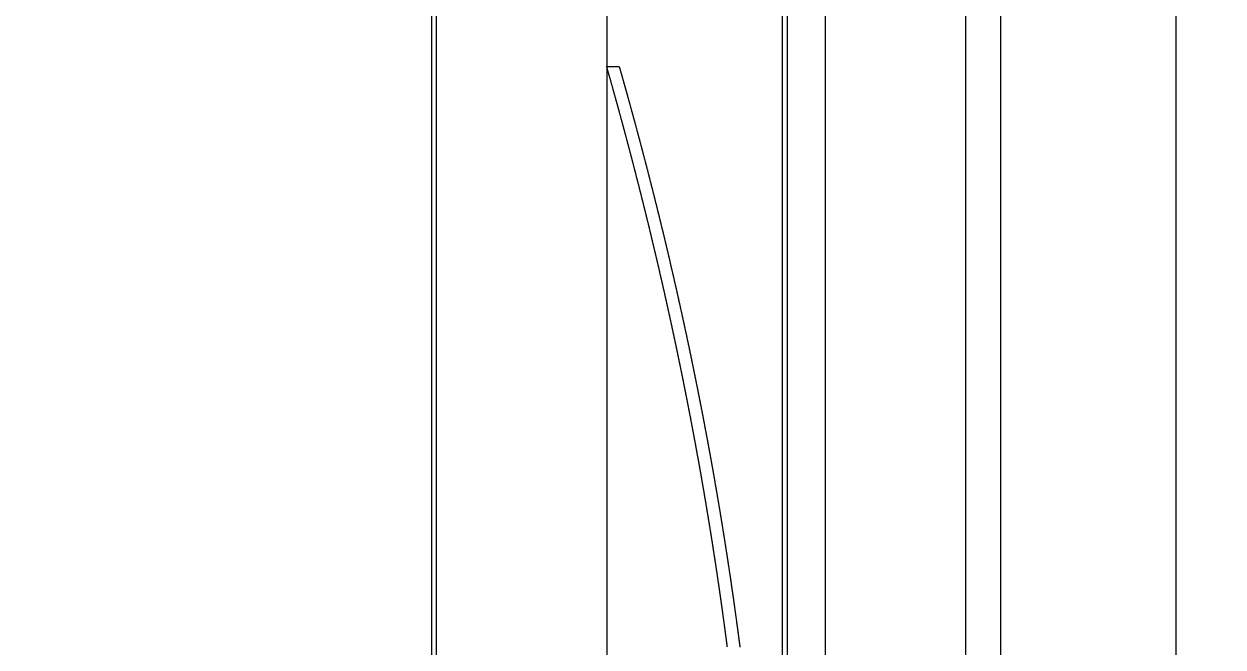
# Model space of a CAD drawing. Extents: x -3500 to 3500, y -1450 to 1450.
# Drawn here: x 234.02 to 244.28, y 218.04 to 223.36 of the extents above; entities that cross this region are included whole.
import ezdxf

# ---------------------------------------------------------------- set-up
doc = ezdxf.new("R2010")
doc.units = 0

msp = doc.modelspace()

# ---------------------------------------------------------------- linework, layer by layer
at = {"layer": 'EOS6MetalLayer'}
for points in [[(240.55, -235.028), (237.55, -235.028), (237.55, -1.5), (93.436, -1.5), (93.436, -235.028), (90.436, -235.028), (90.436, 1.5), (237.55, 1.5), (237.55, 235.028), (240.55, 235.028)], [(242.079, 235.028), (245.079, 235.028), (245.079, 1.5), (389.193, 1.5), (389.193, 235.028), (392.193, 235.028), (392.193, -1.5), (245.079, -1.5), (245.079, -235.028), (242.079, -235.028)]]:
    msp.add_lwpolyline(points, close=True, dxfattribs=at)
at = {"layer": 'HBSiProtectLayer'}
msp.add_lwpolyline([(239.007, -280), (242.379, -280), (242.379, 280), (239.007, 280)], close=True, dxfattribs=at)
at = {"layer": 'NegLayer'}
msp.add_lwpolyline([(237.507, -225), (243.879, -225), (243.879, 225), (237.507, 225)], close=True, dxfattribs=at)
at = {"layer": 'SiLayer'}
msp.add_lwpolyline([(240.507, -225), (240.879, -225), (240.879, 225), (240.507, 225)], close=True, dxfattribs=at)
msp.add_lwpolyline([(240.0388, 218.036), (240.0383, 218.04), (240.0378, 218.044), (240.0373, 218.048), (240.0368, 218.052), (240.0362, 218.056), (240.0357, 218.06), (240.0352, 218.064), (240.0347, 218.068), (240.0342, 218.072), (240.0336, 218.076), (240.0331, 218.08), (240.0326, 218.084), (240.0321, 218.088), (240.0316, 218.092), (240.031, 218.096), (240.0305, 218.1), (240.03, 218.104), (240.0294, 218.108), (240.0289, 218.112), (240.0284, 218.116), (240.0279, 218.12), (240.0273, 218.124), (240.0268, 218.128), (240.0263, 218.132), (240.0258, 218.136), (240.0252, 218.14), (240.0247, 218.144), (240.0242, 218.148), (240.0236, 218.152), (240.0231, 218.156), (240.0226, 218.16), (240.022, 218.164), (240.0215, 218.168), (240.021, 218.172), (240.0204, 218.176), (240.0199, 218.18), (240.0194, 218.184), (240.0188, 218.188), (240.0183, 218.192), (240.0177, 218.196), (240.0172, 218.2), (240.0167, 218.204), (240.0161, 218.208), (240.0156, 218.212), (240.0151, 218.216), (240.0145, 218.22), (240.014, 218.224), (240.0134, 218.228), (240.0129, 218.232), (240.0123, 218.236), (240.0118, 218.24), (240.0113, 218.244), (240.0107, 218.248), (240.0102, 218.252), (240.0096, 218.256), (240.0091, 218.26), (240.0085, 218.264), (240.008, 218.268), (240.0074, 218.272), (240.0069, 218.276), (240.0063, 218.28), (240.0058, 218.284), (240.0052, 218.288), (240.0047, 218.292), (240.0042, 218.296), (240.0036, 218.3), (240.003, 218.304), (240.0025, 218.308), (240.0019, 218.312), (240.0014, 218.316), (240.0008, 218.32), (240.0003, 218.324), (239.9997, 218.328), (239.9992, 218.332), (239.9986, 218.336), (239.9981, 218.34), (239.9975, 218.344), (239.997, 218.348), (239.9964, 218.352), (239.9958, 218.356), (239.9953, 218.36), (239.9947, 218.364), (239.9942, 218.368), (239.9936, 218.372), (239.993, 218.376), (239.9925, 218.38), (239.9919, 218.384), (239.9914, 218.388), (239.9908, 218.392), (239.9902, 218.396), (239.9897, 218.4), (239.9891, 218.404), (239.9885, 218.408), (239.988, 218.412), (239.9874, 218.416), (239.9868, 218.42), (239.9863, 218.424), (239.9857, 218.428), (239.9851, 218.432), (239.9846, 218.436), (239.984, 218.44), (239.9834, 218.444), (239.9829, 218.448), (239.9823, 218.452), (239.9817, 218.456), (239.9812, 218.46), (239.9806, 218.464), (239.98, 218.468), (239.9794, 218.472), (239.9789, 218.476), (239.9783, 218.48), (239.9777, 218.484), (239.9771, 218.488), (239.9766, 218.492), (239.976, 218.496), (239.9754, 218.5), (239.9748, 218.504), (239.9743, 218.508), (239.9737, 218.512), (239.9731, 218.516), (239.9725, 218.52), (239.972, 218.524), (239.9714, 218.528), (239.9708, 218.532), (239.9702, 218.536), (239.9696, 218.54), (239.9691, 218.544), (239.9685, 218.548), (239.9679, 218.552), (239.9673, 218.556), (239.9667, 218.56), (239.9661, 218.564), (239.9656, 218.568), (239.965, 218.572), (239.9644, 218.576), (239.9638, 218.58), (239.9632, 218.584), (239.9626, 218.588), (239.962, 218.592), (239.9614, 218.596), (239.9609, 218.6), (239.9603, 218.604), (239.9597, 218.608), (239.9591, 218.612), (239.9585, 218.616), (239.9579, 218.62), (239.9573, 218.624), (239.9567, 218.628), (239.9561, 218.632), (239.9555, 218.636), (239.9549, 218.64), (239.9543, 218.644), (239.9538, 218.648), (239.9532, 218.652), (239.9526, 218.656), (239.952, 218.66), (239.9514, 218.664), (239.9508, 218.668), (239.9502, 218.672), (239.9496, 218.676), (239.949, 218.68), (239.9484, 218.684), (239.9478, 218.688), (239.9472, 218.692), (239.9466, 218.696), (239.946, 218.7), (239.9454, 218.704), (239.9448, 218.708), (239.9442, 218.712), (239.9436, 218.716), (239.943, 218.72), (239.9424, 218.724), (239.9417, 218.728), (239.9411, 218.732), (239.9405, 218.736), (239.9399, 218.74), (239.9393, 218.744), (239.9387, 218.748), (239.9381, 218.752), (239.9375, 218.756), (239.9369, 218.76), (239.9363, 218.764), (239.9357, 218.768), (239.9351, 218.772), (239.9344, 218.776), (239.9338, 218.78), (239.9332, 218.784), (239.9326, 218.788), (239.932, 218.792), (239.9314, 218.796), (239.9308, 218.8), (239.9302, 218.804), (239.9295, 218.808), (239.9289, 218.812), (239.9283, 218.816), (239.9277, 218.82), (239.9271, 218.824), (239.9265, 218.828), (239.9258, 218.832), (239.9252, 218.836), (239.9246, 218.84), (239.924, 218.844), (239.9234, 218.848), (239.9227, 218.852), (239.9221, 218.856), (239.9215, 218.86), (239.9209, 218.864), (239.9203, 218.868), (239.9196, 218.872), (239.919, 218.876), (239.9184, 218.88), (239.9178, 218.884), (239.9171, 218.888), (239.9165, 218.892), (239.9159, 218.896), (239.9152, 218.9), (239.9146, 218.904), (239.914, 218.908), (239.9134, 218.912), (239.9127, 218.916), (239.9121, 218.92), (239.9115, 218.924), (239.9108, 218.928), (239.9102, 218.932), (239.9096, 218.936), (239.909, 218.94), (239.9083, 218.944), (239.9077, 218.948), (239.9071, 218.952), (239.9064, 218.956), (239.9058, 218.96), (239.9051, 218.964), (239.9045, 218.968), (239.9039, 218.972), (239.9032, 218.976), (239.9026, 218.98), (239.902, 218.984), (239.9013, 218.988), (239.9007, 218.992), (239.9, 218.996), (239.8994, 219), (239.8988, 219.004), (239.8981, 219.008), (239.8975, 219.012), (239.8968, 219.016), (239.8962, 219.02), (239.8956, 219.024), (239.8949, 219.028), (239.8943, 219.032), (239.8936, 219.036), (239.893, 219.04), (239.8923, 219.044), (239.8917, 219.048), (239.891, 219.052), (239.8904, 219.056), (239.8898, 219.06), (239.8891, 219.064), (239.8885, 219.068), (239.8878, 219.072), (239.8872, 219.076), (239.8865, 219.08), (239.8859, 219.084), (239.8852, 219.088), (239.8846, 219.092), (239.8839, 219.096), (239.8833, 219.1), (239.8826, 219.104), (239.8819, 219.108), (239.8813, 219.112), (239.8806, 219.116), (239.88, 219.12), (239.8793, 219.124), (239.8787, 219.128), (239.878, 219.132), (239.8774, 219.136), (239.8767, 219.14), (239.876, 219.144), (239.8754, 219.148), (239.8747, 219.152), (239.8741, 219.156), (239.8734, 219.16), (239.8727, 219.164), (239.8721, 219.168), (239.8714, 219.172), (239.8708, 219.176), (239.8701, 219.18), (239.8694, 219.184), (239.8688, 219.188), (239.8681, 219.192), (239.8674, 219.196), (239.8668, 219.2), (239.8661, 219.204), (239.8654, 219.208), (239.8648, 219.212), (239.8641, 219.216), (239.8634, 219.22), (239.8628, 219.224), (239.8621, 219.228), (239.8614, 219.232), (239.8608, 219.236), (239.8601, 219.24), (239.8594, 219.244), (239.8588, 219.248), (239.8581, 219.252), (239.8574, 219.256), (239.8567, 219.26), (239.8561, 219.264), (239.8554, 219.268), (239.8547, 219.272), (239.854, 219.276), (239.8534, 219.28), (239.8527, 219.284), (239.852, 219.288), (239.8513, 219.292), (239.8507, 219.296), (239.85, 219.3), (239.8493, 219.304), (239.8486, 219.308), (239.848, 219.312), (239.8473, 219.316), (239.8466, 219.32), (239.8459, 219.324), (239.8452, 219.328), (239.8445, 219.332), (239.8439, 219.336), (239.8432, 219.34), (239.8425, 219.344), (239.8418, 219.348), (239.8411, 219.352), (239.8404, 219.356), (239.8398, 219.36), (239.8391, 219.364), (239.8384, 219.368), (239.8377, 219.372), (239.837, 219.376), (239.8363, 219.38), (239.8356, 219.384), (239.8349, 219.388), (239.8343, 219.392), (239.8336, 219.396), (239.8329, 219.4), (239.8322, 219.404), (239.8315, 219.408), (239.8308, 219.412), (239.8301, 219.416), (239.8294, 219.42), (239.8287, 219.424), (239.828, 219.428), (239.8273, 219.432), (239.8266, 219.436), (239.8259, 219.44), (239.8252, 219.444), (239.8246, 219.448), (239.8239, 219.452), (239.8232, 219.456), (239.8225, 219.46), (239.8218, 219.464), (239.8211, 219.468), (239.8204, 219.472), (239.8197, 219.476), (239.819, 219.48), (239.8183, 219.484), (239.8176, 219.488), (239.8169, 219.492), (239.8162, 219.496), (239.8154, 219.5), (239.8147, 219.504), (239.814, 219.508), (239.8133, 219.512), (239.8126, 219.516), (239.8119, 219.52), (239.8112, 219.524), (239.8105, 219.528), (239.8098, 219.532), (239.8091, 219.536), (239.8084, 219.54), (239.8077, 219.544), (239.807, 219.548), (239.8063, 219.552), (239.8056, 219.556), (239.8048, 219.56), (239.8041, 219.564), (239.8034, 219.568), (239.8027, 219.572), (239.802, 219.576), (239.8013, 219.58), (239.8006, 219.584), (239.7999, 219.588), (239.7991, 219.592), (239.7984, 219.596), (239.7977, 219.6), (239.797, 219.604), (239.7963, 219.608), (239.7956, 219.612), (239.7948, 219.616), (239.7941, 219.62), (239.7934, 219.624), (239.7927, 219.628), (239.792, 219.632), (239.7912, 219.636), (239.7905, 219.64), (239.7898, 219.644), (239.7891, 219.648), (239.7884, 219.652), (239.7876, 219.656), (239.7869, 219.66), (239.7862, 219.664), (239.7855, 219.668), (239.7847, 219.672), (239.784, 219.676), (239.7833, 219.68), (239.7826, 219.684), (239.7818, 219.688), (239.7811, 219.692), (239.7804, 219.696), (239.7796, 219.7), (239.7789, 219.704), (239.7782, 219.708), (239.7775, 219.712), (239.7767, 219.716), (239.776, 219.72), (239.7753, 219.724), (239.7745, 219.728), (239.7738, 219.732), (239.7731, 219.736), (239.7723, 219.74), (239.7716, 219.744), (239.7709, 219.748), (239.7701, 219.752), (239.7694, 219.756), (239.7687, 219.76), (239.7679, 219.764), (239.7672, 219.768), (239.7664, 219.772), (239.7657, 219.776), (239.765, 219.78), (239.7642, 219.784), (239.7635, 219.788), (239.7627, 219.792), (239.762, 219.796), (239.7613, 219.8), (239.7605, 219.804), (239.7598, 219.808), (239.759, 219.812), (239.7583, 219.816), (239.7576, 219.82), (239.7568, 219.824), (239.7561, 219.828), (239.7553, 219.832), (239.7546, 219.836), (239.7538, 219.84), (239.7531, 219.844), (239.7523, 219.848), (239.7516, 219.852), (239.7508, 219.856), (239.7501, 219.86), (239.7493, 219.864), (239.7486, 219.868), (239.7478, 219.872), (239.7471, 219.876), (239.7463, 219.88), (239.7456, 219.884), (239.7448, 219.888), (239.7441, 219.892), (239.7433, 219.896), (239.7426, 219.9), (239.7418, 219.904), (239.7411, 219.908), (239.7403, 219.912), (239.7395, 219.916), (239.7388, 219.92), (239.738, 219.924), (239.7373, 219.928), (239.7365, 219.932), (239.7358, 219.936), (239.735, 219.94), (239.7342, 219.944), (239.7335, 219.948), (239.7327, 219.952), (239.732, 219.956), (239.7312, 219.96), (239.7304, 219.964), (239.7297, 219.968), (239.7289, 219.972), (239.7282, 219.976), (239.7274, 219.98), (239.7266, 219.984), (239.7259, 219.988), (239.7251, 219.992), (239.7243, 219.996), (239.7236, 220), (239.7228, 220.004), (239.722, 220.008), (239.7213, 220.012), (239.7205, 220.016), (239.7197, 220.02), (239.7189, 220.024), (239.7182, 220.028), (239.7174, 220.032), (239.7166, 220.036), (239.7159, 220.04), (239.7151, 220.044), (239.7143, 220.048), (239.7135, 220.052), (239.7128, 220.056), (239.712, 220.06), (239.7112, 220.064), (239.7104, 220.068), (239.7097, 220.072), (239.7089, 220.076), (239.7081, 220.08), (239.7073, 220.084), (239.7066, 220.088), (239.7058, 220.092), (239.705, 220.096), (239.7042, 220.1), (239.7035, 220.104), (239.7027, 220.108), (239.7019, 220.112), (239.7011, 220.116), (239.7003, 220.12), (239.6995, 220.124), (239.6988, 220.128), (239.698, 220.132), (239.6972, 220.136), (239.6964, 220.14), (239.6956, 220.144), (239.6948, 220.148), (239.6941, 220.152), (239.6933, 220.156), (239.6925, 220.16), (239.6917, 220.164), (239.6909, 220.168), (239.6901, 220.172), (239.6893, 220.176), (239.6885, 220.18), (239.6877, 220.184), (239.687, 220.188), (239.6862, 220.192), (239.6854, 220.196), (239.6846, 220.2), (239.6838, 220.204), (239.683, 220.208), (239.6822, 220.212), (239.6814, 220.216), (239.6806, 220.22), (239.6798, 220.224), (239.679, 220.228), (239.6782, 220.232), (239.6774, 220.236), (239.6766, 220.24), (239.6758, 220.244), (239.675, 220.248), (239.6742, 220.252), (239.6734, 220.256), (239.6726, 220.26), (239.6718, 220.264), (239.671, 220.268), (239.6702, 220.272), (239.6694, 220.276), (239.6686, 220.28), (239.6678, 220.284), (239.667, 220.288), (239.6662, 220.292), (239.6654, 220.296), (239.6646, 220.3), (239.6638, 220.304), (239.663, 220.308), (239.6622, 220.312), (239.6614, 220.316), (239.6606, 220.32), (239.6598, 220.324), (239.659, 220.328), (239.6582, 220.332), (239.6574, 220.336), (239.6566, 220.34), (239.6557, 220.344), (239.6549, 220.348), (239.6541, 220.352), (239.6533, 220.356), (239.6525, 220.36), (239.6517, 220.364), (239.6509, 220.368), (239.6501, 220.372), (239.6492, 220.376), (239.6484, 220.38), (239.6476, 220.384), (239.6468, 220.388), (239.646, 220.392), (239.6452, 220.396), (239.6443, 220.4), (239.6435, 220.404), (239.6427, 220.408), (239.6419, 220.412), (239.6411, 220.416), (239.6403, 220.42), (239.6394, 220.424), (239.6386, 220.428), (239.6378, 220.432), (239.637, 220.436), (239.6361, 220.44), (239.6353, 220.444), (239.6345, 220.448), (239.6337, 220.452), (239.6329, 220.456), (239.632, 220.46), (239.6312, 220.464), (239.6304, 220.468), (239.6296, 220.472), (239.6287, 220.476), (239.6279, 220.48), (239.6271, 220.484), (239.6262, 220.488), (239.6254, 220.492), (239.6246, 220.496), (239.6238, 220.5), (239.6229, 220.504), (239.6221, 220.508), (239.6213, 220.512), (239.6204, 220.516), (239.6196, 220.52), (239.6188, 220.524), (239.6179, 220.528), (239.6171, 220.532), (239.6163, 220.536), (239.6154, 220.54), (239.6146, 220.544), (239.6138, 220.548), (239.6129, 220.552), (239.6121, 220.556), (239.6112, 220.56), (239.6104, 220.564), (239.6096, 220.568), (239.6087, 220.572), (239.6079, 220.576), (239.6071, 220.58), (239.6062, 220.584), (239.6054, 220.588), (239.6045, 220.592), (239.6037, 220.596), (239.6028, 220.6), (239.602, 220.604), (239.6012, 220.608), (239.6003, 220.612), (239.5995, 220.616), (239.5986, 220.62), (239.5978, 220.624), (239.5969, 220.628), (239.5961, 220.632), (239.5952, 220.636), (239.5944, 220.64), (239.5935, 220.644), (239.5927, 220.648), (239.5918, 220.652), (239.591, 220.656), (239.5901, 220.66), (239.5893, 220.664), (239.5884, 220.668), (239.5876, 220.672), (239.5867, 220.676), (239.5859, 220.68), (239.585, 220.684), (239.5842, 220.688), (239.5833, 220.692), (239.5825, 220.696), (239.5816, 220.7), (239.5808, 220.704), (239.5799, 220.708), (239.5791, 220.712), (239.5782, 220.716), (239.5773, 220.72), (239.5765, 220.724), (239.5756, 220.728), (239.5748, 220.732), (239.5739, 220.736), (239.573, 220.74), (239.5722, 220.744), (239.5713, 220.748), (239.5705, 220.752), (239.5696, 220.756), (239.5687, 220.76), (239.5679, 220.764), (239.567, 220.768), (239.5661, 220.772), (239.5653, 220.776), (239.5644, 220.78), (239.5635, 220.784), (239.5627, 220.788), (239.5618, 220.792), (239.5609, 220.796), (239.5601, 220.8), (239.5592, 220.804), (239.5583, 220.808), (239.5575, 220.812), (239.5566, 220.816), (239.5557, 220.82), (239.5549, 220.824), (239.554, 220.828), (239.5531, 220.832), (239.5522, 220.836), (239.5514, 220.84), (239.5505, 220.844), (239.5496, 220.848), (239.5488, 220.852), (239.5479, 220.856), (239.547, 220.86), (239.5461, 220.864), (239.5453, 220.868), (239.5444, 220.872), (239.5435, 220.876), (239.5426, 220.88), (239.5417, 220.884), (239.5409, 220.888), (239.54, 220.892), (239.5391, 220.896), (239.5382, 220.9), (239.5373, 220.904), (239.5365, 220.908), (239.5356, 220.912), (239.5347, 220.916), (239.5338, 220.92), (239.5329, 220.924), (239.532, 220.928), (239.5312, 220.932), (239.5303, 220.936), (239.5294, 220.94), (239.5285, 220.944), (239.5276, 220.948), (239.5267, 220.952), (239.5258, 220.956), (239.525, 220.96), (239.5241, 220.964), (239.5232, 220.968), (239.5223, 220.972), (239.5214, 220.976), (239.5205, 220.98), (239.5196, 220.984), (239.5187, 220.988), (239.5178, 220.992), (239.5169, 220.996), (239.5161, 221), (239.5152, 221.004), (239.5143, 221.008), (239.5134, 221.012), (239.5125, 221.016), (239.5116, 221.02), (239.5107, 221.024), (239.5098, 221.028), (239.5089, 221.032), (239.508, 221.036), (239.5071, 221.04), (239.5062, 221.044), (239.5053, 221.048), (239.5044, 221.052), (239.5035, 221.056), (239.5026, 221.06), (239.5017, 221.064), (239.5008, 221.068), (239.4999, 221.072), (239.499, 221.076), (239.4981, 221.08), (239.4972, 221.084), (239.4963, 221.088), (239.4954, 221.092), (239.4945, 221.096), (239.4936, 221.1), (239.4927, 221.104), (239.4918, 221.108), (239.4909, 221.112), (239.4899, 221.116), (239.489, 221.12), (239.4881, 221.124), (239.4872, 221.128), (239.4863, 221.132), (239.4854, 221.136), (239.4845, 221.14), (239.4836, 221.144), (239.4827, 221.148), (239.4818, 221.152), (239.4808, 221.156), (239.4799, 221.16), (239.479, 221.164), (239.4781, 221.168), (239.4772, 221.172), (239.4763, 221.176), (239.4754, 221.18), (239.4744, 221.184), (239.4735, 221.188), (239.4726, 221.192), (239.4717, 221.196), (239.4708, 221.2), (239.4699, 221.204), (239.4689, 221.208), (239.468, 221.212), (239.4671, 221.216), (239.4662, 221.22), (239.4653, 221.224), (239.4643, 221.228), (239.4634, 221.232), (239.4625, 221.236), (239.4616, 221.24), (239.4606, 221.244), (239.4597, 221.248), (239.4588, 221.252), (239.4579, 221.256), (239.4569, 221.26), (239.456, 221.264), (239.4551, 221.268), (239.4542, 221.272), (239.4532, 221.276), (239.4523, 221.28), (239.4514, 221.284), (239.4504, 221.288), (239.4495, 221.292), (239.4486, 221.296), (239.4477, 221.3), (239.4467, 221.304), (239.4458, 221.308), (239.4449, 221.312), (239.4439, 221.316), (239.443, 221.32), (239.4421, 221.324), (239.4411, 221.328), (239.4402, 221.332), (239.4393, 221.336), (239.4383, 221.34), (239.4374, 221.344), (239.4364, 221.348), (239.4355, 221.352), (239.4346, 221.356), (239.4336, 221.36), (239.4327, 221.364), (239.4318, 221.368), (239.4308, 221.372), (239.4299, 221.376), (239.4289, 221.38), (239.428, 221.384), (239.4271, 221.388), (239.4261, 221.392), (239.4252, 221.396), (239.4242, 221.4), (239.4233, 221.404), (239.4223, 221.408), (239.4214, 221.412), (239.4204, 221.416), (239.4195, 221.42), (239.4186, 221.424), (239.4176, 221.428), (239.4167, 221.432), (239.4157, 221.436), (239.4148, 221.44), (239.4138, 221.444), (239.4129, 221.448), (239.4119, 221.452), (239.411, 221.456), (239.41, 221.46), (239.4091, 221.464), (239.4081, 221.468), (239.4072, 221.472), (239.4062, 221.476), (239.4053, 221.48), (239.4043, 221.484), (239.4033, 221.488), (239.4024, 221.492), (239.4014, 221.496), (239.4005, 221.5), (239.3995, 221.504), (239.3986, 221.508), (239.3976, 221.512), (239.3967, 221.516), (239.3957, 221.52), (239.3947, 221.524), (239.3938, 221.528), (239.3928, 221.532), (239.3919, 221.536), (239.3909, 221.54), (239.3899, 221.544), (239.389, 221.548), (239.388, 221.552), (239.387, 221.556), (239.3861, 221.56), (239.3851, 221.564), (239.3842, 221.568), (239.3832, 221.572), (239.3822, 221.576), (239.3813, 221.58), (239.3803, 221.584), (239.3793, 221.588), (239.3784, 221.592), (239.3774, 221.596), (239.3764, 221.6), (239.3755, 221.604), (239.3745, 221.608), (239.3735, 221.612), (239.3725, 221.616), (239.3716, 221.62), (239.3706, 221.624), (239.3696, 221.628), (239.3687, 221.632), (239.3677, 221.636), (239.3667, 221.64), (239.3657, 221.644), (239.3648, 221.648), (239.3638, 221.652), (239.3628, 221.656), (239.3618, 221.66), (239.3609, 221.664), (239.3599, 221.668), (239.3589, 221.672), (239.3579, 221.676), (239.357, 221.68), (239.356, 221.684), (239.355, 221.688), (239.354, 221.692), (239.353, 221.696), (239.3521, 221.7), (239.3511, 221.704), (239.3501, 221.708), (239.3491, 221.712), (239.3481, 221.716), (239.3471, 221.72), (239.3462, 221.724), (239.3452, 221.728), (239.3442, 221.732), (239.3432, 221.736), (239.3422, 221.74), (239.3412, 221.744), (239.3402, 221.748), (239.3393, 221.752), (239.3383, 221.756), (239.3373, 221.76), (239.3363, 221.764), (239.3353, 221.768), (239.3343, 221.772), (239.3333, 221.776), (239.3323, 221.78), (239.3313, 221.784), (239.3303, 221.788), (239.3294, 221.792), (239.3284, 221.796), (239.3274, 221.8), (239.3264, 221.804), (239.3254, 221.808), (239.3244, 221.812), (239.3234, 221.816), (239.3224, 221.82), (239.3214, 221.824), (239.3204, 221.828), (239.3194, 221.832), (239.3184, 221.836), (239.3174, 221.84), (239.3164, 221.844), (239.3154, 221.848), (239.3144, 221.852), (239.3134, 221.856), (239.3124, 221.86), (239.3114, 221.864), (239.3104, 221.868), (239.3094, 221.872), (239.3084, 221.876), (239.3074, 221.88), (239.3064, 221.884), (239.3054, 221.888), (239.3044, 221.892), (239.3034, 221.896), (239.3024, 221.9), (239.3014, 221.904), (239.3004, 221.908), (239.2994, 221.912), (239.2983, 221.916), (239.2973, 221.92), (239.2963, 221.924), (239.2953, 221.928), (239.2943, 221.932), (239.2933, 221.936), (239.2923, 221.94), (239.2913, 221.944), (239.2903, 221.948), (239.2892, 221.952), (239.2882, 221.956), (239.2872, 221.96), (239.2862, 221.964), (239.2852, 221.968), (239.2842, 221.972), (239.2832, 221.976), (239.2821, 221.98), (239.2811, 221.984), (239.2801, 221.988), (239.2791, 221.992), (239.2781, 221.996), (239.2771, 222), (239.276, 222.004), (239.275, 222.008), (239.274, 222.012), (239.273, 222.016), (239.272, 222.02), (239.2709, 222.024), (239.2699, 222.028), (239.2689, 222.032), (239.2679, 222.036), (239.2668, 222.04), (239.2658, 222.044), (239.2648, 222.048), (239.2638, 222.052), (239.2627, 222.056), (239.2617, 222.06), (239.2607, 222.064), (239.2597, 222.068), (239.2586, 222.072), (239.2576, 222.076), (239.2566, 222.08), (239.2556, 222.084), (239.2545, 222.088), (239.2535, 222.092), (239.2525, 222.096), (239.2514, 222.1), (239.2504, 222.104), (239.2494, 222.108), (239.2483, 222.112), (239.2473, 222.116), (239.2463, 222.12), (239.2452, 222.124), (239.2442, 222.128), (239.2432, 222.132), (239.2421, 222.136), (239.2411, 222.14), (239.2401, 222.144), (239.239, 222.148), (239.238, 222.152), (239.2369, 222.156), (239.2359, 222.16), (239.2349, 222.164), (239.2338, 222.168), (239.2328, 222.172), (239.2318, 222.176), (239.2307, 222.18), (239.2297, 222.184), (239.2286, 222.188), (239.2276, 222.192), (239.2265, 222.196), (239.2255, 222.2), (239.2245, 222.204), (239.2234, 222.208), (239.2224, 222.212), (239.2213, 222.216), (239.2203, 222.22), (239.2192, 222.224), (239.2182, 222.228), (239.2171, 222.232), (239.2161, 222.236), (239.215, 222.24), (239.214, 222.244), (239.2129, 222.248), (239.2119, 222.252), (239.2108, 222.256), (239.2098, 222.26), (239.2087, 222.264), (239.2077, 222.268), (239.2066, 222.272), (239.2056, 222.276), (239.2045, 222.28), (239.2035, 222.284), (239.2024, 222.288), (239.2014, 222.292), (239.2003, 222.296), (239.1992, 222.3), (239.1982, 222.304), (239.1971, 222.308), (239.1961, 222.312), (239.195, 222.316), (239.194, 222.32), (239.1929, 222.324), (239.1918, 222.328), (239.1908, 222.332), (239.1897, 222.336), (239.1887, 222.34), (239.1876, 222.344), (239.1865, 222.348), (239.1855, 222.352), (239.1844, 222.356), (239.1833, 222.36), (239.1823, 222.364), (239.1812, 222.368), (239.1802, 222.372), (239.1791, 222.376), (239.178, 222.38), (239.177, 222.384), (239.1759, 222.388), (239.1748, 222.392), (239.1738, 222.396), (239.1727, 222.4), (239.1716, 222.404), (239.1705, 222.408), (239.1695, 222.412), (239.1684, 222.416), (239.1673, 222.42), (239.1663, 222.424), (239.1652, 222.428), (239.1641, 222.432), (239.163, 222.436), (239.162, 222.44), (239.1609, 222.444), (239.1598, 222.448), (239.1587, 222.452), (239.1577, 222.456), (239.1566, 222.46), (239.1555, 222.464), (239.1544, 222.468), (239.1534, 222.472), (239.1523, 222.476), (239.1512, 222.48), (239.1501, 222.484), (239.1491, 222.488), (239.148, 222.492), (239.1469, 222.496), (239.1458, 222.5), (239.1447, 222.504), (239.1436, 222.508), (239.1426, 222.512), (239.1415, 222.516), (239.1404, 222.52), (239.1393, 222.524), (239.1382, 222.528), (239.1371, 222.532), (239.1361, 222.536), (239.135, 222.54), (239.1339, 222.544), (239.1328, 222.548), (239.1317, 222.552), (239.1306, 222.556), (239.1295, 222.56), (239.1284, 222.564), (239.1274, 222.568), (239.1263, 222.572), (239.1252, 222.576), (239.1241, 222.58), (239.123, 222.584), (239.1219, 222.588), (239.1208, 222.592), (239.1197, 222.596), (239.1186, 222.6), (239.1175, 222.604), (239.1164, 222.608), (239.1153, 222.612), (239.1142, 222.616), (239.1131, 222.62), (239.1121, 222.624), (239.111, 222.628), (239.1099, 222.632), (239.1088, 222.636), (239.1077, 222.64), (239.1066, 222.644), (239.1055, 222.648), (239.1044, 222.652), (239.1033, 222.656), (239.1022, 222.66), (239.1011, 222.664), (239.1, 222.668), (239.0989, 222.672), (239.0978, 222.676), (239.0966, 222.68), (239.0955, 222.684), (239.0944, 222.688), (239.0933, 222.692), (239.0922, 222.696), (239.0911, 222.7), (239.09, 222.704), (239.0889, 222.708), (239.0878, 222.712), (239.0867, 222.716), (239.0856, 222.72), (239.0845, 222.724), (239.0834, 222.728), (239.0823, 222.732), (239.0811, 222.736), (239.08, 222.74), (239.0789, 222.744), (239.0778, 222.748), (239.0767, 222.752), (239.0756, 222.756), (239.0745, 222.76), (239.0734, 222.764), (239.0722, 222.768), (239.0711, 222.772), (239.07, 222.776), (239.0689, 222.78), (239.0678, 222.784), (239.0667, 222.788), (239.0655, 222.792), (239.0644, 222.796), (239.0633, 222.8), (239.0622, 222.804), (239.0611, 222.808), (239.06, 222.812), (239.0588, 222.816), (239.0577, 222.82), (239.0566, 222.824), (239.0555, 222.828), (239.0543, 222.832), (239.0532, 222.836), (239.0521, 222.84), (239.051, 222.844), (239.0499, 222.848), (239.0487, 222.852), (239.0476, 222.856), (239.0465, 222.86), (239.0453, 222.864), (239.0442, 222.868), (239.0431, 222.872), (239.042, 222.876), (239.0408, 222.88), (239.0397, 222.884), (239.0386, 222.888), (239.0375, 222.892), (239.0363, 222.896), (239.0352, 222.9), (239.0341, 222.904), (239.0329, 222.908), (239.0318, 222.912), (239.0307, 222.916), (239.0295, 222.92), (239.0284, 222.924), (239.0273, 222.928), (239.0261, 222.932), (239.025, 222.936), (239.0239, 222.94), (239.0227, 222.944), (239.0216, 222.948), (239.0204, 222.952), (239.0193, 222.956), (239.0182, 222.96), (239.017, 222.964), (239.0159, 222.968), (239.0147, 222.972), (239.0136, 222.976), (239.0125, 222.98), (239.0113, 222.984), (239.0102, 222.988), (239.009, 222.992), (239.0079, 222.996), (239.0068, 223), (239.1138, 223), (239.1149, 222.996), (239.116, 222.992), (239.1172, 222.988), (239.1183, 222.984), (239.1195, 222.98), (239.1206, 222.976), (239.1217, 222.972), (239.1229, 222.968), (239.124, 222.964), (239.1252, 222.96), (239.1263, 222.956), (239.1274, 222.952), (239.1286, 222.948), (239.1297, 222.944), (239.1309, 222.94), (239.132, 222.936), (239.1331, 222.932), (239.1343, 222.928), (239.1354, 222.924), (239.1365, 222.92), (239.1377, 222.916), (239.1388, 222.912), (239.1399, 222.908), (239.1411, 222.904), (239.1422, 222.9), (239.1433, 222.896), (239.1445, 222.892), (239.1456, 222.888), (239.1467, 222.884), (239.1478, 222.88), (239.149, 222.876), (239.1501, 222.872), (239.1512, 222.868), (239.1523, 222.864), (239.1535, 222.86), (239.1546, 222.856), (239.1557, 222.852), (239.1569, 222.848), (239.158, 222.844), (239.1591, 222.84), (239.1602, 222.836), (239.1613, 222.832), (239.1625, 222.828), (239.1636, 222.824), (239.1647, 222.82), (239.1658, 222.816), (239.167, 222.812), (239.1681, 222.808), (239.1692, 222.804), (239.1703, 222.8), (239.1714, 222.796), (239.1725, 222.792), (239.1737, 222.788), (239.1748, 222.784), (239.1759, 222.78), (239.177, 222.776), (239.1781, 222.772), (239.1792, 222.768), (239.1804, 222.764), (239.1815, 222.76), (239.1826, 222.756), (239.1837, 222.752), (239.1848, 222.748), (239.1859, 222.744), (239.187, 222.74), (239.1881, 222.736), (239.1893, 222.732), (239.1904, 222.728), (239.1915, 222.724), (239.1926, 222.72), (239.1937, 222.716), (239.1948, 222.712), (239.1959, 222.708), (239.197, 222.704), (239.1981, 222.7), (239.1992, 222.696), (239.2003, 222.692), (239.2014, 222.688), (239.2025, 222.684), (239.2036, 222.68), (239.2048, 222.676), (239.2059, 222.672), (239.207, 222.668), (239.2081, 222.664), (239.2092, 222.66), (239.2103, 222.656), (239.2114, 222.652), (239.2125, 222.648), (239.2136, 222.644), (239.2147, 222.64), (239.2158, 222.636), (239.2169, 222.632), (239.218, 222.628), (239.2191, 222.624), (239.2201, 222.62), (239.2212, 222.616), (239.2223, 222.612), (239.2234, 222.608), (239.2245, 222.604), (239.2256, 222.6), (239.2267, 222.596), (239.2278, 222.592), (239.2289, 222.588), (239.23, 222.584), (239.2311, 222.58), (239.2322, 222.576), (239.2333, 222.572), (239.2344, 222.568), (239.2354, 222.564), (239.2365, 222.56), (239.2376, 222.556), (239.2387, 222.552), (239.2398, 222.548), (239.2409, 222.544), (239.242, 222.54), (239.2431, 222.536), (239.2441, 222.532), (239.2452, 222.528), (239.2463, 222.524), (239.2474, 222.52), (239.2485, 222.516), (239.2496, 222.512), (239.2506, 222.508), (239.2517, 222.504), (239.2528, 222.5), (239.2539, 222.496), (239.255, 222.492), (239.2561, 222.488), (239.2571, 222.484), (239.2582, 222.48), (239.2593, 222.476), (239.2604, 222.472), (239.2614, 222.468), (239.2625, 222.464), (239.2636, 222.46), (239.2647, 222.456), (239.2657, 222.452), (239.2668, 222.448), (239.2679, 222.444), (239.269, 222.44), (239.27, 222.436), (239.2711, 222.432), (239.2722, 222.428), (239.2733, 222.424), (239.2743, 222.42), (239.2754, 222.416), (239.2765, 222.412), (239.2775, 222.408), (239.2786, 222.404), (239.2797, 222.4), (239.2808, 222.396), (239.2818, 222.392), (239.2829, 222.388), (239.284, 222.384), (239.285, 222.38), (239.2861, 222.376), (239.2872, 222.372), (239.2882, 222.368), (239.2893, 222.364), (239.2903, 222.36), (239.2914, 222.356), (239.2925, 222.352), (239.2935, 222.348), (239.2946, 222.344), (239.2957, 222.34), (239.2967, 222.336), (239.2978, 222.332), (239.2988, 222.328), (239.2999, 222.324), (239.301, 222.32), (239.302, 222.316), (239.3031, 222.312), (239.3041, 222.308), (239.3052, 222.304), (239.3062, 222.3), (239.3073, 222.296), (239.3084, 222.292), (239.3094, 222.288), (239.3105, 222.284), (239.3115, 222.28), (239.3126, 222.276), (239.3136, 222.272), (239.3147, 222.268), (239.3157, 222.264), (239.3168, 222.26), (239.3178, 222.256), (239.3189, 222.252), (239.3199, 222.248), (239.321, 222.244), (239.322, 222.24), (239.3231, 222.236), (239.3241, 222.232), (239.3252, 222.228), (239.3262, 222.224), (239.3273, 222.22), (239.3283, 222.216), (239.3294, 222.212), (239.3304, 222.208), (239.3315, 222.204), (239.3325, 222.2), (239.3335, 222.196), (239.3346, 222.192), (239.3356, 222.188), (239.3367, 222.184), (239.3377, 222.18), (239.3388, 222.176), (239.3398, 222.172), (239.3408, 222.168), (239.3419, 222.164), (239.3429, 222.16), (239.3439, 222.156), (239.345, 222.152), (239.346, 222.148), (239.3471, 222.144), (239.3481, 222.14), (239.3491, 222.136), (239.3502, 222.132), (239.3512, 222.128), (239.3522, 222.124), (239.3533, 222.12), (239.3543, 222.116), (239.3553, 222.112), (239.3564, 222.108), (239.3574, 222.104), (239.3584, 222.1), (239.3595, 222.096), (239.3605, 222.092), (239.3615, 222.088), (239.3626, 222.084), (239.3636, 222.08), (239.3646, 222.076), (239.3656, 222.072), (239.3667, 222.068), (239.3677, 222.064), (239.3687, 222.06), (239.3697, 222.056), (239.3708, 222.052), (239.3718, 222.048), (239.3728, 222.044), (239.3738, 222.04), (239.3749, 222.036), (239.3759, 222.032), (239.3769, 222.028), (239.3779, 222.024), (239.379, 222.02), (239.38, 222.016), (239.381, 222.012), (239.382, 222.008), (239.383, 222.004), (239.3841, 222), (239.3851, 221.996), (239.3861, 221.992), (239.3871, 221.988), (239.3881, 221.984), (239.3891, 221.98), (239.3902, 221.976), (239.3912, 221.972), (239.3922, 221.968), (239.3932, 221.964), (239.3942, 221.96), (239.3952, 221.956), (239.3962, 221.952), (239.3973, 221.948), (239.3983, 221.944), (239.3993, 221.94), (239.4003, 221.936), (239.4013, 221.932), (239.4023, 221.928), (239.4033, 221.924), (239.4043, 221.92), (239.4053, 221.916), (239.4064, 221.912), (239.4074, 221.908), (239.4084, 221.904), (239.4094, 221.9), (239.4104, 221.896), (239.4114, 221.892), (239.4124, 221.888), (239.4134, 221.884), (239.4144, 221.88), (239.4154, 221.876), (239.4164, 221.872), (239.4174, 221.868), (239.4184, 221.864), (239.4194, 221.86), (239.4204, 221.856), (239.4214, 221.852), (239.4224, 221.848), (239.4234, 221.844), (239.4244, 221.84), (239.4254, 221.836), (239.4264, 221.832), (239.4274, 221.828), (239.4284, 221.824), (239.4294, 221.82), (239.4304, 221.816), (239.4314, 221.812), (239.4324, 221.808), (239.4334, 221.804), (239.4344, 221.8), (239.4354, 221.796), (239.4364, 221.792), (239.4373, 221.788), (239.4383, 221.784), (239.4393, 221.78), (239.4403, 221.776), (239.4413, 221.772), (239.4423, 221.768), (239.4433, 221.764), (239.4443, 221.76), (239.4453, 221.756), (239.4463, 221.752), (239.4472, 221.748), (239.4482, 221.744), (239.4492, 221.74), (239.4502, 221.736), (239.4512, 221.732), (239.4522, 221.728), (239.4532, 221.724), (239.4541, 221.72), (239.4551, 221.716), (239.4561, 221.712), (239.4571, 221.708), (239.4581, 221.704), (239.4591, 221.7), (239.46, 221.696), (239.461, 221.692), (239.462, 221.688), (239.463, 221.684), (239.464, 221.68), (239.4649, 221.676), (239.4659, 221.672), (239.4669, 221.668), (239.4679, 221.664), (239.4688, 221.66), (239.4698, 221.656), (239.4708, 221.652), (239.4718, 221.648), (239.4727, 221.644), (239.4737, 221.64), (239.4747, 221.636), (239.4757, 221.632), (239.4766, 221.628), (239.4776, 221.624), (239.4786, 221.62), (239.4795, 221.616), (239.4805, 221.612), (239.4815, 221.608), (239.4825, 221.604), (239.4834, 221.6), (239.4844, 221.596), (239.4854, 221.592), (239.4863, 221.588), (239.4873, 221.584), (239.4883, 221.58), (239.4892, 221.576), (239.4902, 221.572), (239.4912, 221.568), (239.4921, 221.564), (239.4931, 221.56), (239.494, 221.556), (239.495, 221.552), (239.496, 221.548), (239.4969, 221.544), (239.4979, 221.54), (239.4989, 221.536), (239.4998, 221.532), (239.5008, 221.528), (239.5017, 221.524), (239.5027, 221.52), (239.5037, 221.516), (239.5046, 221.512), (239.5056, 221.508), (239.5065, 221.504), (239.5075, 221.5), (239.5084, 221.496), (239.5094, 221.492), (239.5103, 221.488), (239.5113, 221.484), (239.5123, 221.48), (239.5132, 221.476), (239.5142, 221.472), (239.5151, 221.468), (239.5161, 221.464), (239.517, 221.46), (239.518, 221.456), (239.5189, 221.452), (239.5199, 221.448), (239.5208, 221.444), (239.5218, 221.44), (239.5227, 221.436), (239.5237, 221.432), (239.5246, 221.428), (239.5256, 221.424), (239.5265, 221.42), (239.5274, 221.416), (239.5284, 221.412), (239.5293, 221.408), (239.5303, 221.404), (239.5312, 221.4), (239.5322, 221.396), (239.5331, 221.392), (239.5341, 221.388), (239.535, 221.384), (239.5359, 221.38), (239.5369, 221.376), (239.5378, 221.372), (239.5388, 221.368), (239.5397, 221.364), (239.5406, 221.36), (239.5416, 221.356), (239.5425, 221.352), (239.5434, 221.348), (239.5444, 221.344), (239.5453, 221.34), (239.5463, 221.336), (239.5472, 221.332), (239.5481, 221.328), (239.5491, 221.324), (239.55, 221.32), (239.5509, 221.316), (239.5519, 221.312), (239.5528, 221.308), (239.5537, 221.304), (239.5547, 221.3), (239.5556, 221.296), (239.5565, 221.292), (239.5574, 221.288), (239.5584, 221.284), (239.5593, 221.28), (239.5602, 221.276), (239.5612, 221.272), (239.5621, 221.268), (239.563, 221.264), (239.5639, 221.26), (239.5649, 221.256), (239.5658, 221.252), (239.5667, 221.248), (239.5676, 221.244), (239.5686, 221.24), (239.5695, 221.236), (239.5704, 221.232), (239.5713, 221.228), (239.5723, 221.224), (239.5732, 221.22), (239.5741, 221.216), (239.575, 221.212), (239.5759, 221.208), (239.5769, 221.204), (239.5778, 221.2), (239.5787, 221.196), (239.5796, 221.192), (239.5805, 221.188), (239.5814, 221.184), (239.5824, 221.18), (239.5833, 221.176), (239.5842, 221.172), (239.5851, 221.168), (239.586, 221.164), (239.5869, 221.16), (239.5878, 221.156), (239.5888, 221.152), (239.5897, 221.148), (239.5906, 221.144), (239.5915, 221.14), (239.5924, 221.136), (239.5933, 221.132), (239.5942, 221.128), (239.5951, 221.124), (239.596, 221.12), (239.5969, 221.116), (239.5979, 221.112), (239.5988, 221.108), (239.5997, 221.104), (239.6006, 221.1), (239.6015, 221.096), (239.6024, 221.092), (239.6033, 221.088), (239.6042, 221.084), (239.6051, 221.08), (239.606, 221.076), (239.6069, 221.072), (239.6078, 221.068), (239.6087, 221.064), (239.6096, 221.06), (239.6105, 221.056), (239.6114, 221.052), (239.6123, 221.048), (239.6132, 221.044), (239.6141, 221.04), (239.615, 221.036), (239.6159, 221.032), (239.6168, 221.028), (239.6177, 221.024), (239.6186, 221.02), (239.6195, 221.016), (239.6204, 221.012), (239.6213, 221.008), (239.6222, 221.004), (239.6231, 221), (239.6239, 220.996), (239.6248, 220.992), (239.6257, 220.988), (239.6266, 220.984), (239.6275, 220.98), (239.6284, 220.976), (239.6293, 220.972), (239.6302, 220.968), (239.6311, 220.964), (239.632, 220.96), (239.6328, 220.956), (239.6337, 220.952), (239.6346, 220.948), (239.6355, 220.944), (239.6364, 220.94), (239.6373, 220.936), (239.6382, 220.932), (239.639, 220.928), (239.6399, 220.924), (239.6408, 220.92), (239.6417, 220.916), (239.6426, 220.912), (239.6435, 220.908), (239.6443, 220.904), (239.6452, 220.9), (239.6461, 220.896), (239.647, 220.892), (239.6479, 220.888), (239.6487, 220.884), (239.6496, 220.88), (239.6505, 220.876), (239.6514, 220.872), (239.6523, 220.868), (239.6531, 220.864), (239.654, 220.86), (239.6549, 220.856), (239.6558, 220.852), (239.6566, 220.848), (239.6575, 220.844), (239.6584, 220.84), (239.6592, 220.836), (239.6601, 220.832), (239.661, 220.828), (239.6619, 220.824), (239.6627, 220.82), (239.6636, 220.816), (239.6645, 220.812), (239.6653, 220.808), (239.6662, 220.804), (239.6671, 220.8), (239.6679, 220.796), (239.6688, 220.792), (239.6697, 220.788), (239.6705, 220.784), (239.6714, 220.78), (239.6723, 220.776), (239.6731, 220.772), (239.674, 220.768), (239.6749, 220.764), (239.6757, 220.76), (239.6766, 220.756), (239.6775, 220.752), (239.6783, 220.748), (239.6792, 220.744), (239.68, 220.74), (239.6809, 220.736), (239.6818, 220.732), (239.6826, 220.728), (239.6835, 220.724), (239.6843, 220.72), (239.6852, 220.716), (239.6861, 220.712), (239.6869, 220.708), (239.6878, 220.704), (239.6886, 220.7), (239.6895, 220.696), (239.6903, 220.692), (239.6912, 220.688), (239.692, 220.684), (239.6929, 220.68), (239.6937, 220.676), (239.6946, 220.672), (239.6954, 220.668), (239.6963, 220.664), (239.6971, 220.66), (239.698, 220.656), (239.6988, 220.652), (239.6997, 220.648), (239.7005, 220.644), (239.7014, 220.64), (239.7022, 220.636), (239.7031, 220.632), (239.7039, 220.628), (239.7048, 220.624), (239.7056, 220.62), (239.7065, 220.616), (239.7073, 220.612), (239.7082, 220.608), (239.709, 220.604), (239.7098, 220.6), (239.7107, 220.596), (239.7115, 220.592), (239.7124, 220.588), (239.7132, 220.584), (239.7141, 220.58), (239.7149, 220.576), (239.7157, 220.572), (239.7166, 220.568), (239.7174, 220.564), (239.7182, 220.56), (239.7191, 220.556), (239.7199, 220.552), (239.7208, 220.548), (239.7216, 220.544), (239.7224, 220.54), (239.7233, 220.536), (239.7241, 220.532), (239.7249, 220.528), (239.7258, 220.524), (239.7266, 220.52), (239.7274, 220.516), (239.7283, 220.512), (239.7291, 220.508), (239.7299, 220.504), (239.7308, 220.5), (239.7316, 220.496), (239.7324, 220.492), (239.7332, 220.488), (239.7341, 220.484), (239.7349, 220.48), (239.7357, 220.476), (239.7366, 220.472), (239.7374, 220.468), (239.7382, 220.464), (239.739, 220.46), (239.7399, 220.456), (239.7407, 220.452), (239.7415, 220.448), (239.7423, 220.444), (239.7431, 220.44), (239.744, 220.436), (239.7448, 220.432), (239.7456, 220.428), (239.7464, 220.424), (239.7473, 220.42), (239.7481, 220.416), (239.7489, 220.412), (239.7497, 220.408), (239.7505, 220.404), (239.7513, 220.4), (239.7522, 220.396), (239.753, 220.392), (239.7538, 220.388), (239.7546, 220.384), (239.7554, 220.38), (239.7562, 220.376), (239.7571, 220.372), (239.7579, 220.368), (239.7587, 220.364), (239.7595, 220.36), (239.7603, 220.356), (239.7611, 220.352), (239.7619, 220.348), (239.7627, 220.344), (239.7636, 220.34), (239.7644, 220.336), (239.7652, 220.332), (239.766, 220.328), (239.7668, 220.324), (239.7676, 220.32), (239.7684, 220.316), (239.7692, 220.312), (239.77, 220.308), (239.7708, 220.304), (239.7716, 220.3), (239.7724, 220.296), (239.7732, 220.292), (239.774, 220.288), (239.7748, 220.284), (239.7756, 220.28), (239.7764, 220.276), (239.7772, 220.272), (239.778, 220.268), (239.7788, 220.264), (239.7796, 220.26), (239.7804, 220.256), (239.7812, 220.252), (239.782, 220.248), (239.7828, 220.244), (239.7836, 220.24), (239.7844, 220.236), (239.7852, 220.232), (239.786, 220.228), (239.7868, 220.224), (239.7876, 220.22), (239.7884, 220.216), (239.7892, 220.212), (239.79, 220.208), (239.7908, 220.204), (239.7916, 220.2), (239.7924, 220.196), (239.7932, 220.192), (239.794, 220.188), (239.7947, 220.184), (239.7955, 220.18), (239.7963, 220.176), (239.7971, 220.172), (239.7979, 220.168), (239.7987, 220.164), (239.7995, 220.16), (239.8003, 220.156), (239.8011, 220.152), (239.8018, 220.148), (239.8026, 220.144), (239.8034, 220.14), (239.8042, 220.136), (239.805, 220.132), (239.8058, 220.128), (239.8065, 220.124), (239.8073, 220.12), (239.8081, 220.116), (239.8089, 220.112), (239.8097, 220.108), (239.8105, 220.104), (239.8112, 220.1), (239.812, 220.096), (239.8128, 220.092), (239.8136, 220.088), (239.8143, 220.084), (239.8151, 220.08), (239.8159, 220.076), (239.8167, 220.072), (239.8174, 220.068), (239.8182, 220.064), (239.819, 220.06), (239.8198, 220.056), (239.8205, 220.052), (239.8213, 220.048), (239.8221, 220.044), (239.8229, 220.04), (239.8236, 220.036), (239.8244, 220.032), (239.8252, 220.028), (239.8259, 220.024), (239.8267, 220.02), (239.8275, 220.016), (239.8283, 220.012), (239.829, 220.008), (239.8298, 220.004), (239.8306, 220), (239.8313, 219.996), (239.8321, 219.992), (239.8329, 219.988), (239.8336, 219.984), (239.8344, 219.98), (239.8352, 219.976), (239.8359, 219.972), (239.8367, 219.968), (239.8374, 219.964), (239.8382, 219.96), (239.839, 219.956), (239.8397, 219.952), (239.8405, 219.948), (239.8412, 219.944), (239.842, 219.94), (239.8428, 219.936), (239.8435, 219.932), (239.8443, 219.928), (239.845, 219.924), (239.8458, 219.92), (239.8465, 219.916), (239.8473, 219.912), (239.8481, 219.908), (239.8488, 219.904), (239.8496, 219.9), (239.8503, 219.896), (239.8511, 219.892), (239.8518, 219.888), (239.8526, 219.884), (239.8533, 219.88), (239.8541, 219.876), (239.8548, 219.872), (239.8556, 219.868), (239.8563, 219.864), (239.8571, 219.86), (239.8578, 219.856), (239.8586, 219.852), (239.8593, 219.848), (239.8601, 219.844), (239.8608, 219.84), (239.8616, 219.836), (239.8623, 219.832), (239.8631, 219.828), (239.8638, 219.824), (239.8646, 219.82), (239.8653, 219.816), (239.866, 219.812), (239.8668, 219.808), (239.8675, 219.804), (239.8683, 219.8), (239.869, 219.796), (239.8697, 219.792), (239.8705, 219.788), (239.8712, 219.784), (239.872, 219.78), (239.8727, 219.776), (239.8734, 219.772), (239.8742, 219.768), (239.8749, 219.764), (239.8757, 219.76), (239.8764, 219.756), (239.8771, 219.752), (239.8779, 219.748), (239.8786, 219.744), (239.8793, 219.74), (239.8801, 219.736), (239.8808, 219.732), (239.8815, 219.728), (239.8823, 219.724), (239.883, 219.72), (239.8837, 219.716), (239.8845, 219.712), (239.8852, 219.708), (239.8859, 219.704), (239.8866, 219.7), (239.8874, 219.696), (239.8881, 219.692), (239.8888, 219.688), (239.8896, 219.684), (239.8903, 219.68), (239.891, 219.676), (239.8917, 219.672), (239.8925, 219.668), (239.8932, 219.664), (239.8939, 219.66), (239.8946, 219.656), (239.8954, 219.652), (239.8961, 219.648), (239.8968, 219.644), (239.8975, 219.64), (239.8982, 219.636), (239.899, 219.632), (239.8997, 219.628), (239.9004, 219.624), (239.9011, 219.62), (239.9018, 219.616), (239.9026, 219.612), (239.9033, 219.608), (239.904, 219.604), (239.9047, 219.6), (239.9054, 219.596), (239.9061, 219.592), (239.9069, 219.588), (239.9076, 219.584), (239.9083, 219.58), (239.909, 219.576), (239.9097, 219.572), (239.9104, 219.568), (239.9111, 219.564), (239.9118, 219.56), (239.9126, 219.556), (239.9133, 219.552), (239.914, 219.548), (239.9147, 219.544), (239.9154, 219.54), (239.9161, 219.536), (239.9168, 219.532), (239.9175, 219.528), (239.9182, 219.524), (239.9189, 219.52), (239.9196, 219.516), (239.9203, 219.512), (239.921, 219.508), (239.9217, 219.504), (239.9224, 219.5), (239.9232, 219.496), (239.9239, 219.492), (239.9246, 219.488), (239.9253, 219.484), (239.926, 219.48), (239.9267, 219.476), (239.9274, 219.472), (239.9281, 219.468), (239.9288, 219.464), (239.9295, 219.46), (239.9302, 219.456), (239.9309, 219.452), (239.9316, 219.448), (239.9322, 219.444), (239.9329, 219.44), (239.9336, 219.436), (239.9343, 219.432), (239.935, 219.428), (239.9357, 219.424), (239.9364, 219.42), (239.9371, 219.416), (239.9378, 219.412), (239.9385, 219.408), (239.9392, 219.404), (239.9399, 219.4), (239.9406, 219.396), (239.9413, 219.392), (239.9419, 219.388), (239.9426, 219.384), (239.9433, 219.38), (239.944, 219.376), (239.9447, 219.372), (239.9454, 219.368), (239.9461, 219.364), (239.9468, 219.36), (239.9474, 219.356), (239.9481, 219.352), (239.9488, 219.348), (239.9495, 219.344), (239.9502, 219.34), (239.9509, 219.336), (239.9515, 219.332), (239.9522, 219.328), (239.9529, 219.324), (239.9536, 219.32), (239.9543, 219.316), (239.955, 219.312), (239.9556, 219.308), (239.9563, 219.304), (239.957, 219.3), (239.9577, 219.296), (239.9583, 219.292), (239.959, 219.288), (239.9597, 219.284), (239.9604, 219.28), (239.961, 219.276), (239.9617, 219.272), (239.9624, 219.268), (239.9631, 219.264), (239.9637, 219.26), (239.9644, 219.256), (239.9651, 219.252), (239.9658, 219.248), (239.9664, 219.244), (239.9671, 219.24), (239.9678, 219.236), (239.9684, 219.232), (239.9691, 219.228), (239.9698, 219.224), (239.9704, 219.22), (239.9711, 219.216), (239.9718, 219.212), (239.9724, 219.208), (239.9731, 219.204), (239.9738, 219.2), (239.9744, 219.196), (239.9751, 219.192), (239.9758, 219.188), (239.9764, 219.184), (239.9771, 219.18), (239.9778, 219.176), (239.9784, 219.172), (239.9791, 219.168), (239.9797, 219.164), (239.9804, 219.16), (239.9811, 219.156), (239.9817, 219.152), (239.9824, 219.148), (239.983, 219.144), (239.9837, 219.14), (239.9844, 219.136), (239.985, 219.132), (239.9857, 219.128), (239.9863, 219.124), (239.987, 219.12), (239.9876, 219.116), (239.9883, 219.112), (239.9889, 219.108), (239.9896, 219.104), (239.9903, 219.1), (239.9909, 219.096), (239.9916, 219.092), (239.9922, 219.088), (239.9929, 219.084), (239.9935, 219.08), (239.9942, 219.076), (239.9948, 219.072), (239.9955, 219.068), (239.9961, 219.064), (239.9968, 219.06), (239.9974, 219.056), (239.998, 219.052), (239.9987, 219.048), (239.9993, 219.044), (240, 219.04), (240.0006, 219.036), (240.0013, 219.032), (240.0019, 219.028), (240.0026, 219.024), (240.0032, 219.02), (240.0038, 219.016), (240.0045, 219.012), (240.0051, 219.008), (240.0058, 219.004), (240.0064, 219), (240.007, 218.996), (240.0077, 218.992), (240.0083, 218.988), (240.009, 218.984), (240.0096, 218.98), (240.0102, 218.976), (240.0109, 218.972), (240.0115, 218.968), (240.0121, 218.964), (240.0128, 218.96), (240.0134, 218.956), (240.0141, 218.952), (240.0147, 218.948), (240.0153, 218.944), (240.016, 218.94), (240.0166, 218.936), (240.0172, 218.932), (240.0178, 218.928), (240.0185, 218.924), (240.0191, 218.92), (240.0197, 218.916), (240.0204, 218.912), (240.021, 218.908), (240.0216, 218.904), (240.0222, 218.9), (240.0229, 218.896), (240.0235, 218.892), (240.0241, 218.888), (240.0248, 218.884), (240.0254, 218.88), (240.026, 218.876), (240.0266, 218.872), (240.0273, 218.868), (240.0279, 218.864), (240.0285, 218.86), (240.0291, 218.856), (240.0297, 218.852), (240.0304, 218.848), (240.031, 218.844), (240.0316, 218.84), (240.0322, 218.836), (240.0328, 218.832), (240.0335, 218.828), (240.0341, 218.824), (240.0347, 218.82), (240.0353, 218.816), (240.0359, 218.812), (240.0365, 218.808), (240.0372, 218.804), (240.0378, 218.8), (240.0384, 218.796), (240.039, 218.792), (240.0396, 218.788), (240.0402, 218.784), (240.0408, 218.78), (240.0414, 218.776), (240.0421, 218.772), (240.0427, 218.768), (240.0433, 218.764), (240.0439, 218.76), (240.0445, 218.756), (240.0451, 218.752), (240.0457, 218.748), (240.0463, 218.744), (240.0469, 218.74), (240.0475, 218.736), (240.0481, 218.732), (240.0487, 218.728), (240.0494, 218.724), (240.05, 218.72), (240.0506, 218.716), (240.0512, 218.712), (240.0518, 218.708), (240.0524, 218.704), (240.053, 218.7), (240.0536, 218.696), (240.0542, 218.692), (240.0548, 218.688), (240.0554, 218.684), (240.056, 218.68), (240.0566, 218.676), (240.0572, 218.672), (240.0578, 218.668), (240.0584, 218.664), (240.059, 218.66), (240.0596, 218.656), (240.0602, 218.652), (240.0608, 218.648), (240.0613, 218.644), (240.0619, 218.64), (240.0625, 218.636), (240.0631, 218.632), (240.0637, 218.628), (240.0643, 218.624), (240.0649, 218.62), (240.0655, 218.616), (240.0661, 218.612), (240.0667, 218.608), (240.0673, 218.604), (240.0679, 218.6), (240.0684, 218.596), (240.069, 218.592), (240.0696, 218.588), (240.0702, 218.584), (240.0708, 218.58), (240.0714, 218.576), (240.072, 218.572), (240.0726, 218.568), (240.0731, 218.564), (240.0737, 218.56), (240.0743, 218.556), (240.0749, 218.552), (240.0755, 218.548), (240.0761, 218.544), (240.0766, 218.54), (240.0772, 218.536), (240.0778, 218.532), (240.0784, 218.528), (240.079, 218.524), (240.0795, 218.52), (240.0801, 218.516), (240.0807, 218.512), (240.0813, 218.508), (240.0818, 218.504), (240.0824, 218.5), (240.083, 218.496), (240.0836, 218.492), (240.0841, 218.488), (240.0847, 218.484), (240.0853, 218.48), (240.0859, 218.476), (240.0864, 218.472), (240.087, 218.468), (240.0876, 218.464), (240.0882, 218.46), (240.0887, 218.456), (240.0893, 218.452), (240.0899, 218.448), (240.0904, 218.444), (240.091, 218.44), (240.0916, 218.436), (240.0921, 218.432), (240.0927, 218.428), (240.0933, 218.424), (240.0938, 218.42), (240.0944, 218.416), (240.095, 218.412), (240.0955, 218.408), (240.0961, 218.404), (240.0967, 218.4), (240.0972, 218.396), (240.0978, 218.392), (240.0984, 218.388), (240.0989, 218.384), (240.0995, 218.38), (240.1, 218.376), (240.1006, 218.372), (240.1012, 218.368), (240.1017, 218.364), (240.1023, 218.36), (240.1028, 218.356), (240.1034, 218.352), (240.104, 218.348), (240.1045, 218.344), (240.1051, 218.34), (240.1056, 218.336), (240.1062, 218.332), (240.1067, 218.328), (240.1073, 218.324), (240.1078, 218.32), (240.1084, 218.316), (240.1089, 218.312), (240.1095, 218.308), (240.11, 218.304), (240.1106, 218.3), (240.1112, 218.296), (240.1117, 218.292), (240.1122, 218.288), (240.1128, 218.284), (240.1133, 218.28), (240.1139, 218.276), (240.1144, 218.272), (240.115, 218.268), (240.1155, 218.264), (240.1161, 218.26), (240.1166, 218.256), (240.1172, 218.252), (240.1177, 218.248), (240.1183, 218.244), (240.1188, 218.24), (240.1193, 218.236), (240.1199, 218.232), (240.1204, 218.228), (240.121, 218.224), (240.1215, 218.22), (240.1221, 218.216), (240.1226, 218.212), (240.1231, 218.208), (240.1237, 218.204), (240.1242, 218.2), (240.1247, 218.196), (240.1253, 218.192), (240.1258, 218.188), (240.1264, 218.184), (240.1269, 218.18), (240.1274, 218.176), (240.128, 218.172), (240.1285, 218.168), (240.129, 218.164), (240.1296, 218.16), (240.1301, 218.156), (240.1306, 218.152), (240.1312, 218.148), (240.1317, 218.144), (240.1322, 218.14), (240.1328, 218.136), (240.1333, 218.132), (240.1338, 218.128), (240.1343, 218.124), (240.1349, 218.12), (240.1354, 218.116), (240.1359, 218.112), (240.1364, 218.108), (240.137, 218.104), (240.1375, 218.1), (240.138, 218.096), (240.1386, 218.092), (240.1391, 218.088), (240.1396, 218.084), (240.1401, 218.08), (240.1406, 218.076), (240.1412, 218.072), (240.1417, 218.068), (240.1422, 218.064), (240.1427, 218.06), (240.1432, 218.056), (240.1438, 218.052), (240.1443, 218.048), (240.1448, 218.044), (240.1453, 218.04), (240.1458, 218.036)], dxfattribs=at)

doc.saveas('drawing.dxf')
